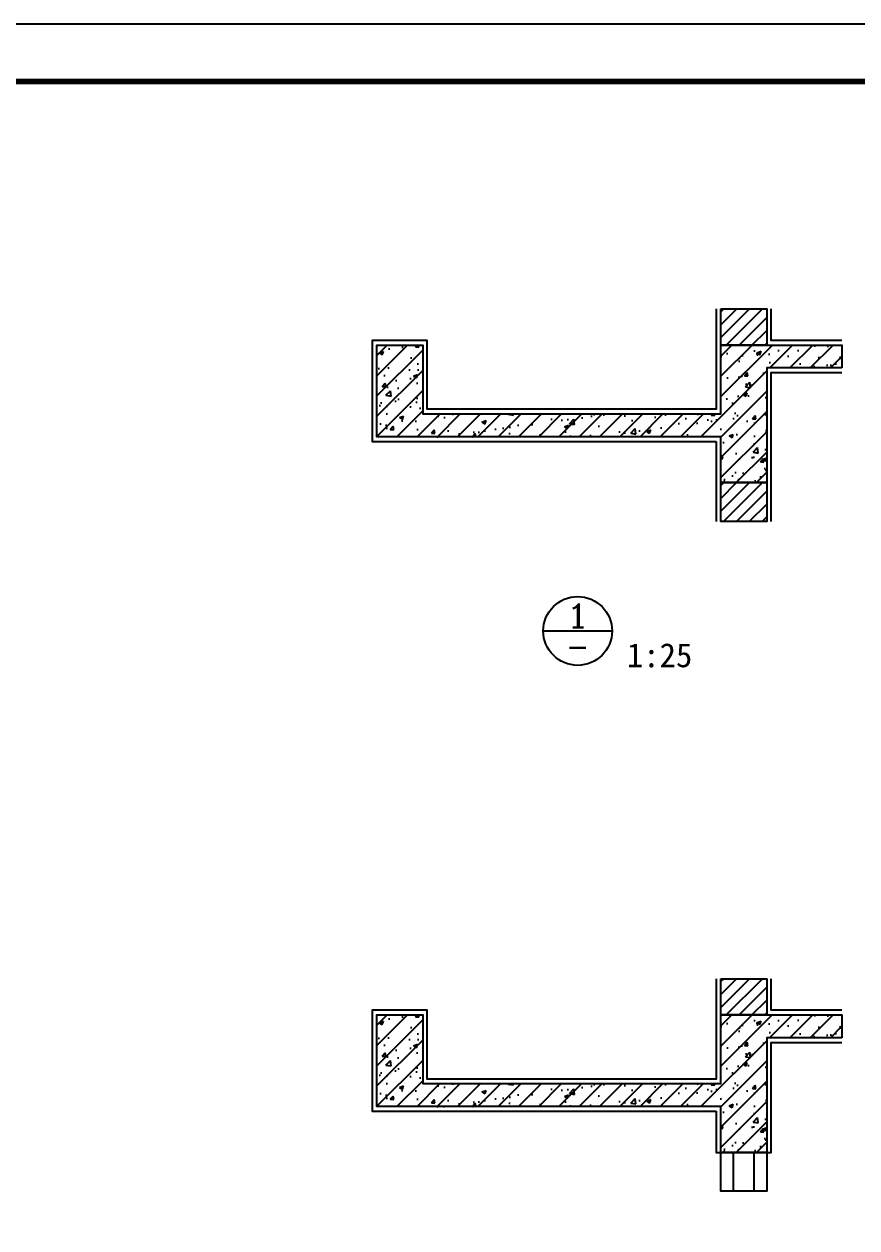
# Model space of a CAD drawing. Extents: x -695846 to 822170, y -413475 to 397179.
# Drawn here: x -408938 to -394413, y -344810 to -323810 of the extents above; entities that cross this region are included whole.
import ezdxf
from ezdxf.enums import TextEntityAlignment as Align

# ---------------------------------------------------------------- set-up
doc = ezdxf.new("R2010")
doc.units = 0
doc.header["$LTSCALE"] = 1000
doc.header["$MEASUREMENT"] = 0
for name, color, linetype in [('A-详图', 151, 'Continuous'), ('PUB_DIM', 3, 'Continuous'), ('PUB_TEXT', 7, 'Continuous'), ('T-图框-175', 175, 'Continuous'), ('WINDOW', 4, 'Continuous')]:
    doc.layers.add(name, color=color, linetype=linetype)
doc.styles.add('-黑体', font='simhei.ttf', dxfattribs={"width": 0.8})
doc.styles.add('COMP', font='complex_.ttf', dxfattribs={"bigfont": 'hztxt'})

# ---------------------------------------------------------------- blocks, each defined once
blk = doc.blocks.new('_INDEX')
blk.add_line((-0.5, 0), (0.5, 0))
blk.add_circle((0, 0), 0.5)
at = {"style": 'COMP'}
for tag, width, p, p2 in [('1', 1.388087, (-0.17, 0.05), (0.17, 0.05)), ('-', 0.84274, (-0.17, -0.39), (0.17, -0.39))]:
    blk.add_attdef(tag, text='', height=0.34, dxfattribs=dict(at, width=width)).set_placement(p, p2, align=Align.FIT)

msp = doc.modelspace()

# ---------------------------------------------------------------- hatches: boundary and pattern name
h = msp.add_hatch()
h.set_pattern_fill('ANSI31', color=8, scale=100)
h.set_pattern_definition([(45, (-957121.54, -584061.04), (-112.2532, 112.2532), [])])
h.paths.add_polyline_path([(-396786, -328778), (-395986, -328778), (-395986, -329409), (-396786, -329409)])
h = msp.add_hatch()
h.set_pattern_fill('钢筋混凝土', color=8, scale=100)
h.set_pattern_definition([(45, (-968384.45, -584061.04), (-176.7767, 176.7767), []), (50, (-968384.45, -584061.04), (717.2602, -62.75213), [75, -825]), (355, (-968384.45, -584061.04), (-138.7513, 752.1921), [60, -660]), (100.4514, (-968324.7, -584066.3), (578.5094, 689.43954), [63.7402, -701.1421]), (46.1842, (-968384.45, -583861), (1067.241, -165.519), [112.5, -1237.5]), (96.6356, (-968295.5, -583874.8), (934.6627, 974.1179), [95.6103, -1051.713]), (351.1842, (-968384.5, -583861), (934.662, 974.1186), [90, -990]), (21, (-968284.45, -583911.04), (596.90705, -402.6189), [75, -825]), (326, (-968284.45, -583911.04), (243.3153, 725.15005), [60, -660]), (71.4514, (-968234.7, -583944.6), (840.2226, 322.5305), [63.7402, -701.1421]), (37.5, (-968384.45, -584061.04), (12.15986, 332.89385), [0, -652, 0, -670, 0, -662.5]), (7.5, (-968384.45, -584061.04), (263.06954, 394.41171), [0, -382, 0, -637, 0, -252.5]), (327.5, (-968607.45, -584061.04), (533.82244, -22.55487), [0, -250, 0, -780, 0, -1035]), (317.5, (-968707.45, -584061.04), (583.18617, 100.10498), [0, -325, 0, -518, 0, -735])])
h.paths.add_polyline_path([(-394673, -329809), (-395986, -329809), (-395986, -331809), (-396786, -331809), (-396786, -331009), (-402786, -331009), (-402786, -329409), (-401986, -329409), (-401986, -330609), (-396786, -330609), (-396786, -329409), (-395986, -329409), (-394673, -329409)])
h = msp.add_hatch()
h.set_pattern_fill('ANSI31', color=8, scale=100)
h.set_pattern_definition([(45, (-957121.54, -587091.75), (-112.2532, 112.2532), [])])
h.paths.add_polyline_path([(-396786, -331809), (-395986, -331809), (-395986, -332487), (-396786, -332487)])
h = msp.add_hatch()
h.set_pattern_fill('ANSI31', color=8, scale=100)
h.set_pattern_definition([(45, (-957121.54, -595744.75), (-112.2532, 112.2532), [])])
h.paths.add_polyline_path([(-396786, -340462), (-395986, -340462), (-395986, -341093), (-396786, -341093)])
h = msp.add_hatch()
h.set_pattern_fill('钢筋混凝土', color=8, scale=100)
h.set_pattern_definition([(45, (-968384.45, -595744.75), (-176.7767, 176.7767), []), (50, (-968384.45, -595744.75), (717.2602, -62.75213), [75, -825]), (355, (-968384.45, -595744.75), (-138.7513, 752.1921), [60, -660]), (100.4514, (-968324.7, -595750), (578.5094, 689.43954), [63.7402, -701.1421]), (46.1842, (-968384.45, -595544.75), (1067.241, -165.519), [112.5, -1237.5]), (96.6356, (-968295.5, -595558.5), (934.6627, 974.1179), [95.6103, -1051.713]), (351.1842, (-968384.5, -595544.8), (934.662, 974.1186), [90, -990]), (21, (-968284.45, -595594.75), (596.90705, -402.6189), [75, -825]), (326, (-968284.45, -595594.75), (243.3153, 725.15005), [60, -660]), (71.4514, (-968234.7, -595628.3), (840.2226, 322.5305), [63.7402, -701.1421]), (37.5, (-968384.45, -595744.75), (12.15986, 332.89385), [0, -652, 0, -670, 0, -662.5]), (7.5, (-968384.45, -595744.75), (263.06954, 394.41171), [0, -382, 0, -637, 0, -252.5]), (327.5, (-968607.45, -595744.75), (533.82244, -22.55487), [0, -250, 0, -780, 0, -1035]), (317.5, (-968707.45, -595744.75), (583.18617, 100.10498), [0, -325, 0, -518, 0, -735])])
h.paths.add_polyline_path([(-394673, -341493), (-395986, -341493), (-395986, -343493), (-396786, -343493), (-396786, -342693), (-402786, -342693), (-402786, -341093), (-401986, -341093), (-401986, -342293), (-396786, -342293), (-396786, -341093), (-395986, -341093), (-394673, -341093)])

# ---------------------------------------------------------------- linework, layer by layer
for points in [[(-396866, -328778), (-396866, -330529), (-401906, -330529), (-401906, -329329), (-402866, -329329), (-402866, -331089), (-396866, -331089)], [(-394673, -329329), (-395906, -329329), (-395906, -328778)], [(-395906, -332487), (-395906, -329889), (-394673, -329889)], [(-396866, -331089), (-396866, -332487)], [(-396866, -340462), (-396866, -342213), (-401906, -342213), (-401906, -341013), (-402866, -341013), (-402866, -342773), (-396866, -342773)], [(-394673, -341013), (-395906, -341013), (-395906, -340462)], [(-395986, -343493), (-395906, -343493), (-395906, -341573), (-394673, -341573)], [(-396866, -342773), (-396866, -343493), (-396786, -343493)]]:
    msp.add_lwpolyline(points)
at = {"layer": 'A-详图'}
for points in [[(-396786, -328778), (-395986, -328778), (-395986, -329409), (-396786, -329409)], [(-396786, -331809), (-395986, -331809), (-395986, -332487), (-396786, -332487)], [(-396786, -340462), (-395986, -340462), (-395986, -341093), (-396786, -341093)]]:
    msp.add_lwpolyline(points, close=True, dxfattribs=at)
for points in [[(-394673, -329809), (-395986, -329809), (-395986, -331809), (-396786, -331809), (-396786, -331009), (-402786, -331009), (-402786, -329409), (-401986, -329409), (-401986, -330609), (-396786, -330609), (-396786, -329409), (-395986, -329409), (-395986, -329409), (-394673, -329409), (-394673, -329809)], [(-394673, -341493), (-395986, -341493), (-395986, -343493), (-396786, -343493), (-396786, -342693), (-402786, -342693), (-402786, -341093), (-401986, -341093), (-401986, -342293), (-396786, -342293), (-396786, -341093), (-395986, -341093), (-395986, -341093), (-394673, -341093), (-394673, -341493)]]:
    msp.add_lwpolyline(points, dxfattribs=at)
at = {"layer": 'T-图框-175'}
msp.add_lwpolyline([(-457254, -365810), (-382954, -365810), (-382954, -323810), (-457254, -323810)], close=True, dxfattribs=at)
at = {"layer": 'T-图框-175', "const_width": 100}
msp.add_lwpolyline([(-454754, -364810), (-383954, -364810), (-383954, -324810), (-454754, -324810)], close=True, dxfattribs=at)
at = {"layer": 'WINDOW'}
msp.add_lwpolyline([(-396786, -343493), (-395986, -343493), (-395986, -344171), (-396786, -344171)], close=True, dxfattribs=at)
for points in [[(-396566, -344171), (-396566, -343493)], [(-396206, -344171), (-396206, -343493)]]:
    msp.add_lwpolyline(points, dxfattribs=at)

# ---------------------------------------------------------------- block references
at = {"layer": 'PUB_DIM', "xscale": 1200, "yscale": 1200, "zscale": 1200}
msp.add_blockref('_INDEX', (-399283, -334396), dxfattribs=at).add_auto_attribs({'1': '1', '-': '-'})

# ---------------------------------------------------------------- texts
at = {"layer": 'PUB_TEXT', "style": '-黑体'}
msp.add_text('1:25', height=420, dxfattribs=at).set_placement((-398426, -335029))

doc.saveas('drawing.dxf')
